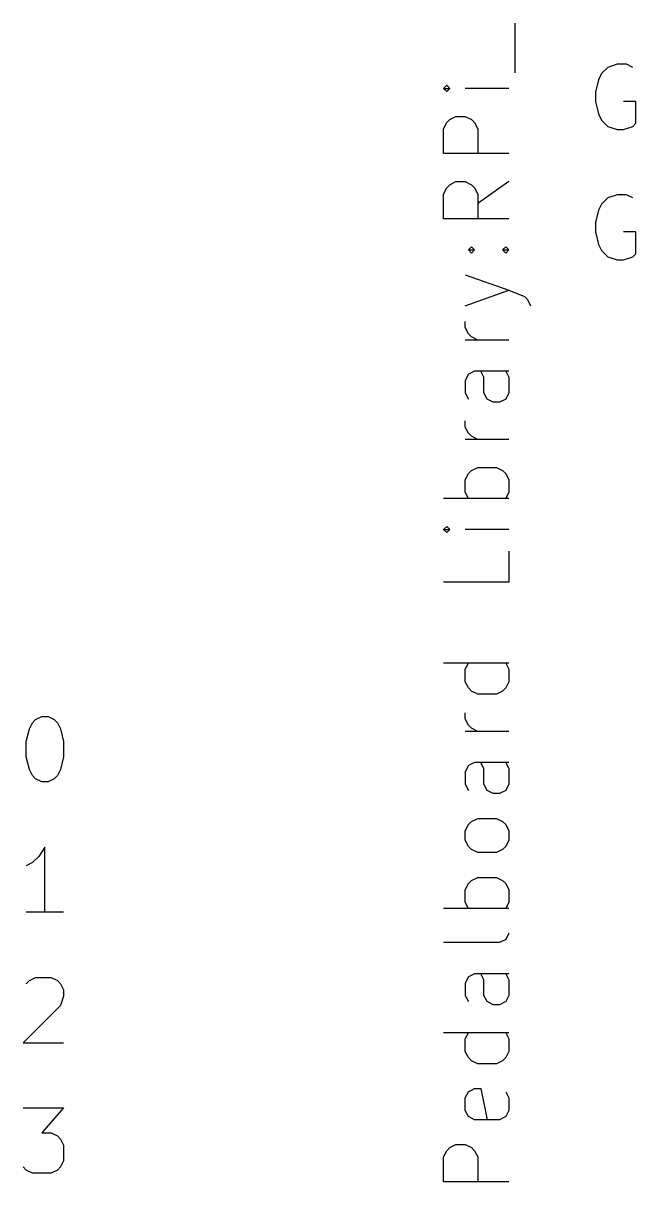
# Model space of a CAD drawing. Extents: x 0.4 to 11.3, y -7.9 to -0.4.
# Drawn here: x 5.251 to 5.72, y -3.18 to -2.292 of the extents above; entities that cross this region are included whole.
import ezdxf

# ---------------------------------------------------------------- set-up
doc = ezdxf.new("R2010")
doc.units = 0
doc.header["$MEASUREMENT"] = 0
doc.layers.add('CYAN2', color=4, linetype='CONTINUOUS')
doc.layers.add('MAGENTA2', color=6, linetype='CONTINUOUS')

msp = doc.modelspace()

# ---------------------------------------------------------------- linework, layer by layer
at = {"layer": 'CYAN2', "linetype": 'CONTINUOUS'}
for p, q in [((5.69905, -2.32551), (5.69428, -2.33028)), ((5.69905, -2.32551), (5.69428, -2.33028)), ((5.70619, -2.32313), (5.69905, -2.32551)), ((5.70619, -2.32313), (5.69905, -2.32551)), ((5.71333, -2.32313), (5.70619, -2.32313)), ((5.71333, -2.32313), (5.70619, -2.32313)), ((5.71809, -2.32551), (5.71333, -2.32313)), ((5.71809, -2.32551), (5.71333, -2.32313)), ((5.6919, -2.33504), (5.68952, -2.34456)), ((5.6919, -2.33504), (5.68952, -2.34456)), ((5.69428, -2.33028), (5.6919, -2.33504)), ((5.69428, -2.33028), (5.6919, -2.33504)), ((5.68952, -2.34456), (5.68952, -2.3517)), ((5.68952, -2.34456), (5.68952, -2.3517)), ((5.68952, -2.3517), (5.6919, -2.36122)), ((5.68952, -2.3517), (5.6919, -2.36122)), ((5.72047, -2.3517), (5.71095, -2.3517)), ((5.72047, -2.3517), (5.71095, -2.3517)), ((5.72047, -2.36837), (5.72047, -2.3517)), ((5.72047, -2.36837), (5.72047, -2.3517)), ((5.6919, -2.36122), (5.69428, -2.36599)), ((5.6919, -2.36122), (5.69428, -2.36599)), ((5.69428, -2.36599), (5.69905, -2.37075)), ((5.69428, -2.36599), (5.69905, -2.37075)), ((5.69905, -2.37075), (5.70619, -2.37313)), ((5.69905, -2.37075), (5.70619, -2.37313)), ((5.71095, -2.37313), (5.71809, -2.37075)), ((5.71095, -2.37313), (5.71809, -2.37075)), ((5.71809, -2.37075), (5.72047, -2.36837)), ((5.71809, -2.37075), (5.72047, -2.36837)), ((5.70619, -2.37313), (5.71095, -2.37313)), ((5.70619, -2.37313), (5.71095, -2.37313)), ((5.70619, -2.42313), (5.69905, -2.42551)), ((5.70619, -2.42313), (5.69905, -2.42551)), ((5.71333, -2.42313), (5.70619, -2.42313)), ((5.71333, -2.42313), (5.70619, -2.42313)), ((5.71809, -2.42551), (5.71333, -2.42313)), ((5.71809, -2.42551), (5.71333, -2.42313)), ((5.69428, -2.43028), (5.6919, -2.43504)), ((5.69428, -2.43028), (5.6919, -2.43504)), ((5.69905, -2.42551), (5.69428, -2.43028)), ((5.69905, -2.42551), (5.69428, -2.43028)), ((5.6919, -2.43504), (5.68952, -2.44456)), ((5.6919, -2.43504), (5.68952, -2.44456)), ((5.68952, -2.44456), (5.68952, -2.4517)), ((5.68952, -2.44456), (5.68952, -2.4517)), ((5.68952, -2.4517), (5.6919, -2.46122)), ((5.68952, -2.4517), (5.6919, -2.46122)), ((5.72047, -2.4517), (5.71095, -2.4517)), ((5.72047, -2.4517), (5.71095, -2.4517)), ((5.72047, -2.46837), (5.72047, -2.4517)), ((5.72047, -2.46837), (5.72047, -2.4517)), ((5.6919, -2.46122), (5.69428, -2.46599)), ((5.6919, -2.46122), (5.69428, -2.46599)), ((5.69428, -2.46599), (5.69905, -2.47075)), ((5.69428, -2.46599), (5.69905, -2.47075)), ((5.71809, -2.47075), (5.72047, -2.46837)), ((5.71809, -2.47075), (5.72047, -2.46837)), ((5.69905, -2.47075), (5.70619, -2.47313)), ((5.69905, -2.47075), (5.70619, -2.47313)), ((5.70619, -2.47313), (5.71095, -2.47313)), ((5.70619, -2.47313), (5.71095, -2.47313)), ((5.71095, -2.47313), (5.71809, -2.47075)), ((5.71095, -2.47313), (5.71809, -2.47075)), ((5.26048, -2.82551), (5.26524, -2.82313)), ((5.26048, -2.82551), (5.26524, -2.82313)), ((5.26524, -2.82313), (5.27, -2.82313)), ((5.26524, -2.82313), (5.27, -2.82313)), ((5.27, -2.82313), (5.27476, -2.82551)), ((5.27, -2.82313), (5.27476, -2.82551)), ((5.25333, -2.84218), (5.25571, -2.83265)), ((5.25333, -2.84218), (5.25571, -2.83265)), ((5.25571, -2.83265), (5.25809, -2.82789)), ((5.25571, -2.83265), (5.25809, -2.82789)), ((5.25809, -2.82789), (5.26048, -2.82551)), ((5.25809, -2.82789), (5.26048, -2.82551)), ((5.27476, -2.82551), (5.27714, -2.82789)), ((5.27476, -2.82551), (5.27714, -2.82789)), ((5.27714, -2.82789), (5.27952, -2.83265)), ((5.27714, -2.82789), (5.27952, -2.83265)), ((5.27952, -2.83265), (5.28191, -2.84218)), ((5.27952, -2.83265), (5.28191, -2.84218)), ((5.25333, -2.85408), (5.25333, -2.84218)), ((5.25333, -2.85408), (5.25333, -2.84218)), ((5.28191, -2.84218), (5.28191, -2.85408)), ((5.28191, -2.84218), (5.28191, -2.85408)), ((5.25571, -2.86361), (5.25333, -2.85408)), ((5.25571, -2.86361), (5.25333, -2.85408)), ((5.28191, -2.85408), (5.27952, -2.86361)), ((5.28191, -2.85408), (5.27952, -2.86361)), ((5.25809, -2.86837), (5.25571, -2.86361)), ((5.25809, -2.86837), (5.25571, -2.86361)), ((5.26048, -2.87075), (5.25809, -2.86837)), ((5.26048, -2.87075), (5.25809, -2.86837)), ((5.27714, -2.86837), (5.27476, -2.87075)), ((5.27714, -2.86837), (5.27476, -2.87075)), ((5.27952, -2.86361), (5.27714, -2.86837)), ((5.27952, -2.86361), (5.27714, -2.86837)), ((5.26524, -2.87313), (5.26048, -2.87075)), ((5.26524, -2.87313), (5.26048, -2.87075)), ((5.27, -2.87313), (5.26524, -2.87313)), ((5.27, -2.87313), (5.26524, -2.87313)), ((5.27476, -2.87075), (5.27, -2.87313)), ((5.27476, -2.87075), (5.27, -2.87313)), ((5.26286, -2.93028), (5.25809, -2.93504)), ((5.26286, -2.93028), (5.25809, -2.93504)), ((5.26762, -2.92313), (5.26286, -2.93028)), ((5.26762, -2.92313), (5.26286, -2.93028)), ((5.26762, -2.97313), (5.26762, -2.92313)), ((5.26762, -2.97313), (5.26762, -2.92313)), ((5.25809, -2.93504), (5.25333, -2.93742)), ((5.25809, -2.93504), (5.25333, -2.93742)), ((5.28191, -2.97313), (5.25333, -2.97313)), ((5.28191, -2.97313), (5.25333, -2.97313)), ((5.25333, -3.02789), (5.25571, -3.02551)), ((5.25333, -3.02789), (5.25571, -3.02551)), ((5.25571, -3.02551), (5.26048, -3.02313)), ((5.25571, -3.02551), (5.26048, -3.02313)), ((5.26048, -3.02313), (5.27238, -3.02313)), ((5.26048, -3.02313), (5.27238, -3.02313)), ((5.27238, -3.02313), (5.27714, -3.02551)), ((5.27238, -3.02313), (5.27714, -3.02551)), ((5.27714, -3.02551), (5.27952, -3.02789)), ((5.27714, -3.02551), (5.27952, -3.02789)), ((5.27952, -3.02789), (5.28191, -3.03265)), ((5.27952, -3.02789), (5.28191, -3.03265)), ((5.28191, -3.03265), (5.28191, -3.03742)), ((5.28191, -3.03265), (5.28191, -3.03742)), ((5.27952, -3.04456), (5.25095, -3.07313)), ((5.27952, -3.04456), (5.25095, -3.07313)), ((5.28191, -3.03742), (5.27952, -3.04456)), ((5.28191, -3.03742), (5.27952, -3.04456)), ((5.25095, -3.07313), (5.28191, -3.07313)), ((5.25095, -3.07313), (5.28191, -3.07313)), ((5.25095, -3.12313), (5.28191, -3.12313)), ((5.25095, -3.12313), (5.28191, -3.12313)), ((5.28191, -3.12313), (5.26524, -3.14218)), ((5.28191, -3.12313), (5.26524, -3.14218)), ((5.26524, -3.14218), (5.27238, -3.14218)), ((5.26524, -3.14218), (5.27238, -3.14218)), ((5.27238, -3.14218), (5.27714, -3.14456)), ((5.27238, -3.14218), (5.27714, -3.14456)), ((5.27714, -3.14456), (5.27952, -3.14694)), ((5.27714, -3.14456), (5.27952, -3.14694)), ((5.27952, -3.14694), (5.28191, -3.1517)), ((5.27952, -3.14694), (5.28191, -3.1517)), ((5.28191, -3.1517), (5.28191, -3.16361)), ((5.28191, -3.1517), (5.28191, -3.16361)), ((5.25333, -3.17075), (5.25095, -3.16837)), ((5.25333, -3.17075), (5.25095, -3.16837)), ((5.27952, -3.16837), (5.27714, -3.17075)), ((5.27952, -3.16837), (5.27714, -3.17075)), ((5.28191, -3.16361), (5.27952, -3.16837)), ((5.28191, -3.16361), (5.27952, -3.16837)), ((5.25809, -3.17313), (5.25333, -3.17075)), ((5.25809, -3.17313), (5.25333, -3.17075)), ((5.27238, -3.17313), (5.25809, -3.17313)), ((5.27238, -3.17313), (5.25809, -3.17313)), ((5.27714, -3.17075), (5.27238, -3.17313)), ((5.27714, -3.17075), (5.27238, -3.17313))]:
    msp.add_line(p, q, dxfattribs=at)
at = {"layer": 'MAGENTA2', "linetype": 'CONTINUOUS'}
for p, q in [((5.62789, -2.32976), (5.62789, -2.29166)), ((5.62789, -2.32976), (5.62789, -2.29166)), ((5.57551, -2.33928), (5.57313, -2.34167)), ((5.57551, -2.33928), (5.57313, -2.34167)), ((5.57313, -2.34167), (5.57551, -2.34404)), ((5.57313, -2.34167), (5.57789, -2.34167)), ((5.57313, -2.34167), (5.57551, -2.34404)), ((5.57313, -2.34167), (5.57789, -2.34167)), ((5.57789, -2.34167), (5.57551, -2.33928)), ((5.57789, -2.34167), (5.57551, -2.33928)), ((5.57551, -2.34404), (5.57789, -2.34167)), ((5.57551, -2.34404), (5.57789, -2.34167)), ((5.62313, -2.34167), (5.5898, -2.34167)), ((5.62313, -2.34167), (5.5898, -2.34167)), ((5.57313, -2.37262), (5.57551, -2.36785)), ((5.57313, -2.37262), (5.57551, -2.36785)), ((5.57551, -2.36785), (5.57789, -2.36547)), ((5.57551, -2.36785), (5.57789, -2.36547)), ((5.57789, -2.36547), (5.58265, -2.36309)), ((5.57789, -2.36547), (5.58265, -2.36309)), ((5.58265, -2.36309), (5.5898, -2.36309)), ((5.58265, -2.36309), (5.5898, -2.36309)), ((5.5898, -2.36309), (5.59456, -2.36547)), ((5.5898, -2.36309), (5.59456, -2.36547)), ((5.59456, -2.36547), (5.59694, -2.36785)), ((5.59456, -2.36547), (5.59694, -2.36785)), ((5.59694, -2.36785), (5.59932, -2.37262)), ((5.59694, -2.36785), (5.59932, -2.37262)), ((5.57313, -2.39167), (5.57313, -2.37262)), ((5.57313, -2.39167), (5.57313, -2.37262)), ((5.59932, -2.37262), (5.59932, -2.39167)), ((5.59932, -2.37262), (5.59932, -2.39167)), ((5.62313, -2.39167), (5.57313, -2.39167)), ((5.62313, -2.39167), (5.57313, -2.39167)), ((5.57551, -2.41785), (5.57789, -2.41547)), ((5.57551, -2.41785), (5.57789, -2.41547)), ((5.57789, -2.41547), (5.58265, -2.41309)), ((5.57789, -2.41547), (5.58265, -2.41309)), ((5.58265, -2.41309), (5.5898, -2.41309)), ((5.58265, -2.41309), (5.5898, -2.41309)), ((5.5898, -2.41309), (5.59456, -2.41547)), ((5.5898, -2.41309), (5.59456, -2.41547)), ((5.59456, -2.41547), (5.59694, -2.41785)), ((5.59456, -2.41547), (5.59694, -2.41785)), ((5.62313, -2.41309), (5.59932, -2.42976)), ((5.62313, -2.41309), (5.59932, -2.42976)), ((5.57313, -2.42262), (5.57551, -2.41785)), ((5.57313, -2.42262), (5.57551, -2.41785)), ((5.57313, -2.44167), (5.57313, -2.42262)), ((5.57313, -2.44167), (5.57313, -2.42262)), ((5.59694, -2.41785), (5.59932, -2.42262)), ((5.59694, -2.41785), (5.59932, -2.42262)), ((5.59932, -2.42262), (5.59932, -2.44167)), ((5.59932, -2.42262), (5.59932, -2.44167)), ((5.62313, -2.44167), (5.57313, -2.44167)), ((5.62313, -2.44167), (5.57313, -2.44167)), ((5.59218, -2.46548), (5.59456, -2.46309)), ((5.59218, -2.46548), (5.59456, -2.46309)), ((5.59456, -2.46785), (5.59218, -2.46548)), ((5.59218, -2.46548), (5.59694, -2.46548)), ((5.59456, -2.46785), (5.59218, -2.46548)), ((5.59218, -2.46548), (5.59694, -2.46548)), ((5.59456, -2.46309), (5.59694, -2.46548)), ((5.59456, -2.46309), (5.59694, -2.46548)), ((5.59694, -2.46548), (5.59456, -2.46785)), ((5.59694, -2.46548), (5.59456, -2.46785)), ((5.61837, -2.46548), (5.62075, -2.46309)), ((5.61837, -2.46548), (5.62075, -2.46309)), ((5.62075, -2.46785), (5.61837, -2.46548)), ((5.61837, -2.46548), (5.62313, -2.46548)), ((5.62075, -2.46785), (5.61837, -2.46548)), ((5.61837, -2.46548), (5.62313, -2.46548)), ((5.62075, -2.46309), (5.62313, -2.46548)), ((5.62075, -2.46309), (5.62313, -2.46548)), ((5.62313, -2.46548), (5.62075, -2.46785)), ((5.62313, -2.46548), (5.62075, -2.46785)), ((5.5898, -2.48452), (5.62313, -2.49643)), ((5.5898, -2.48452), (5.62313, -2.49643)), ((5.5898, -2.50833), (5.62313, -2.49643)), ((5.5898, -2.50833), (5.62313, -2.49643)), ((5.62313, -2.49643), (5.63504, -2.50119)), ((5.62313, -2.49643), (5.63504, -2.50119)), ((5.63504, -2.50119), (5.63742, -2.50357)), ((5.63504, -2.50119), (5.63742, -2.50357)), ((5.63742, -2.50357), (5.6398, -2.50833)), ((5.63742, -2.50357), (5.6398, -2.50833)), ((5.5898, -2.525), (5.5898, -2.52024)), ((5.5898, -2.525), (5.5898, -2.52024)), ((5.59218, -2.52976), (5.5898, -2.525)), ((5.59218, -2.52976), (5.5898, -2.525)), ((5.59456, -2.53214), (5.59218, -2.52976)), ((5.59456, -2.53214), (5.59218, -2.52976)), ((5.62313, -2.53452), (5.5898, -2.53452)), ((5.62313, -2.53452), (5.5898, -2.53452)), ((5.59932, -2.53452), (5.59456, -2.53214)), ((5.59932, -2.53452), (5.59456, -2.53214)), ((5.59218, -2.56071), (5.5898, -2.56547)), ((5.59218, -2.56071), (5.5898, -2.56547)), ((5.5898, -2.56547), (5.5898, -2.575)), ((5.5898, -2.56547), (5.5898, -2.575)), ((5.59694, -2.55833), (5.59218, -2.56071)), ((5.59694, -2.55833), (5.59218, -2.56071)), ((5.62313, -2.55833), (5.59694, -2.55833)), ((5.62313, -2.55833), (5.59694, -2.55833)), ((5.60408, -2.56309), (5.6017, -2.55833)), ((5.60408, -2.56309), (5.6017, -2.55833)), ((5.60408, -2.575), (5.60408, -2.56309)), ((5.60408, -2.575), (5.60408, -2.56309)), ((5.62075, -2.55833), (5.62313, -2.56309)), ((5.62075, -2.55833), (5.62313, -2.56309)), ((5.62313, -2.56309), (5.62313, -2.575)), ((5.62313, -2.56309), (5.62313, -2.575)), ((5.5898, -2.575), (5.59218, -2.57976)), ((5.5898, -2.575), (5.59218, -2.57976)), ((5.60646, -2.57976), (5.60408, -2.575)), ((5.60646, -2.57976), (5.60408, -2.575)), ((5.62313, -2.575), (5.62075, -2.57976)), ((5.62313, -2.575), (5.62075, -2.57976)), ((5.61122, -2.58214), (5.60646, -2.57976)), ((5.61122, -2.58214), (5.60646, -2.57976)), ((5.61599, -2.58214), (5.61122, -2.58214)), ((5.61599, -2.58214), (5.61122, -2.58214)), ((5.62075, -2.57976), (5.61599, -2.58214)), ((5.62075, -2.57976), (5.61599, -2.58214)), ((5.5898, -2.60119), (5.5898, -2.59643)), ((5.5898, -2.60119), (5.5898, -2.59643)), ((5.59218, -2.60595), (5.5898, -2.60119)), ((5.59218, -2.60595), (5.5898, -2.60119)), ((5.62313, -2.61071), (5.5898, -2.61071)), ((5.62313, -2.61071), (5.5898, -2.61071)), ((5.59456, -2.60833), (5.59218, -2.60595)), ((5.59456, -2.60833), (5.59218, -2.60595)), ((5.59932, -2.61071), (5.59456, -2.60833)), ((5.59932, -2.61071), (5.59456, -2.60833)), ((5.5898, -2.64166), (5.59218, -2.6369)), ((5.5898, -2.64166), (5.59218, -2.6369)), ((5.59218, -2.6369), (5.59456, -2.63452)), ((5.59218, -2.6369), (5.59456, -2.63452)), ((5.59456, -2.63452), (5.59932, -2.63214)), ((5.59456, -2.63452), (5.59932, -2.63214)), ((5.59932, -2.63214), (5.61361, -2.63214)), ((5.59932, -2.63214), (5.61361, -2.63214)), ((5.61361, -2.63214), (5.61837, -2.63452)), ((5.61361, -2.63214), (5.61837, -2.63452)), ((5.61837, -2.63452), (5.62075, -2.6369)), ((5.61837, -2.63452), (5.62075, -2.6369)), ((5.62075, -2.6369), (5.62313, -2.64166)), ((5.62075, -2.6369), (5.62313, -2.64166)), ((5.5898, -2.65119), (5.5898, -2.64166)), ((5.5898, -2.65119), (5.5898, -2.64166)), ((5.62313, -2.64166), (5.62313, -2.65119)), ((5.62313, -2.64166), (5.62313, -2.65119)), ((5.59218, -2.65595), (5.5898, -2.65119)), ((5.59218, -2.65595), (5.5898, -2.65119)), ((5.62313, -2.65119), (5.62075, -2.65595)), ((5.62313, -2.65119), (5.62075, -2.65595)), ((5.62313, -2.65595), (5.57313, -2.65595)), ((5.62313, -2.65595), (5.57313, -2.65595)), ((5.57551, -2.67738), (5.57313, -2.67976)), ((5.57551, -2.67738), (5.57313, -2.67976)), ((5.57313, -2.67976), (5.57551, -2.68214)), ((5.57313, -2.67976), (5.57789, -2.67976)), ((5.57313, -2.67976), (5.57551, -2.68214)), ((5.57313, -2.67976), (5.57789, -2.67976)), ((5.57789, -2.67976), (5.57551, -2.67738)), ((5.57789, -2.67976), (5.57551, -2.67738)), ((5.57551, -2.68214), (5.57789, -2.67976)), ((5.57551, -2.68214), (5.57789, -2.67976)), ((5.62313, -2.67976), (5.5898, -2.67976)), ((5.62313, -2.67976), (5.5898, -2.67976)), ((5.62313, -2.69643), (5.62313, -2.72024)), ((5.62313, -2.69643), (5.62313, -2.72024)), ((5.62313, -2.72024), (5.57313, -2.72024)), ((5.62313, -2.72024), (5.57313, -2.72024)), ((5.62313, -2.78214), (5.57313, -2.78214)), ((5.62313, -2.78214), (5.57313, -2.78214)), ((5.5898, -2.7869), (5.59218, -2.78214)), ((5.5898, -2.7869), (5.59218, -2.78214)), ((5.5898, -2.79642), (5.5898, -2.7869)), ((5.5898, -2.79642), (5.5898, -2.7869)), ((5.62075, -2.78214), (5.62313, -2.7869)), ((5.62075, -2.78214), (5.62313, -2.7869)), ((5.62313, -2.7869), (5.62313, -2.79642)), ((5.62313, -2.7869), (5.62313, -2.79642)), ((5.59218, -2.80119), (5.5898, -2.79642)), ((5.59218, -2.80119), (5.5898, -2.79642)), ((5.62313, -2.79642), (5.62075, -2.80119)), ((5.62313, -2.79642), (5.62075, -2.80119)), ((5.59456, -2.80357), (5.59218, -2.80119)), ((5.59456, -2.80357), (5.59218, -2.80119)), ((5.59932, -2.80594), (5.59456, -2.80357)), ((5.59932, -2.80594), (5.59456, -2.80357)), ((5.61361, -2.80594), (5.59932, -2.80594)), ((5.61361, -2.80594), (5.59932, -2.80594)), ((5.61837, -2.80357), (5.61361, -2.80594)), ((5.61837, -2.80357), (5.61361, -2.80594)), ((5.62075, -2.80119), (5.61837, -2.80357)), ((5.62075, -2.80119), (5.61837, -2.80357)), ((5.5898, -2.825), (5.5898, -2.82023)), ((5.5898, -2.825), (5.5898, -2.82023)), ((5.59218, -2.82976), (5.5898, -2.825)), ((5.59218, -2.82976), (5.5898, -2.825)), ((5.59456, -2.83214), (5.59218, -2.82976)), ((5.59456, -2.83214), (5.59218, -2.82976)), ((5.59932, -2.83452), (5.59456, -2.83214)), ((5.59932, -2.83452), (5.59456, -2.83214)), ((5.62313, -2.83452), (5.5898, -2.83452)), ((5.62313, -2.83452), (5.5898, -2.83452)), ((5.59694, -2.85833), (5.59218, -2.86071)), ((5.59694, -2.85833), (5.59218, -2.86071)), ((5.62313, -2.85833), (5.59694, -2.85833)), ((5.62313, -2.85833), (5.59694, -2.85833)), ((5.60408, -2.86309), (5.6017, -2.85833)), ((5.60408, -2.86309), (5.6017, -2.85833)), ((5.62075, -2.85833), (5.62313, -2.86309)), ((5.62075, -2.85833), (5.62313, -2.86309)), ((5.59218, -2.86071), (5.5898, -2.86547)), ((5.59218, -2.86071), (5.5898, -2.86547)), ((5.5898, -2.86547), (5.5898, -2.87499)), ((5.5898, -2.86547), (5.5898, -2.87499)), ((5.60408, -2.87499), (5.60408, -2.86309)), ((5.60408, -2.87499), (5.60408, -2.86309)), ((5.62313, -2.86309), (5.62313, -2.87499)), ((5.62313, -2.86309), (5.62313, -2.87499)), ((5.5898, -2.87499), (5.59218, -2.87976)), ((5.5898, -2.87499), (5.59218, -2.87976)), ((5.60646, -2.87976), (5.60408, -2.87499)), ((5.60646, -2.87976), (5.60408, -2.87499)), ((5.62313, -2.87499), (5.62075, -2.87976)), ((5.62313, -2.87499), (5.62075, -2.87976)), ((5.61122, -2.88213), (5.60646, -2.87976)), ((5.61122, -2.88213), (5.60646, -2.87976)), ((5.61599, -2.88213), (5.61122, -2.88213)), ((5.61599, -2.88213), (5.61122, -2.88213)), ((5.62075, -2.87976), (5.61599, -2.88213)), ((5.62075, -2.87976), (5.61599, -2.88213)), ((5.59218, -2.90594), (5.59456, -2.90356)), ((5.59218, -2.90594), (5.59456, -2.90356)), ((5.59456, -2.90356), (5.59932, -2.90118)), ((5.59456, -2.90356), (5.59932, -2.90118)), ((5.59932, -2.90118), (5.61361, -2.90118)), ((5.59932, -2.90118), (5.61361, -2.90118)), ((5.61361, -2.90118), (5.61837, -2.90356)), ((5.61361, -2.90118), (5.61837, -2.90356)), ((5.61837, -2.90356), (5.62075, -2.90594)), ((5.61837, -2.90356), (5.62075, -2.90594)), ((5.5898, -2.9107), (5.59218, -2.90594)), ((5.5898, -2.9107), (5.59218, -2.90594)), ((5.5898, -2.91785), (5.5898, -2.9107)), ((5.5898, -2.91785), (5.5898, -2.9107)), ((5.62075, -2.90594), (5.62313, -2.9107)), ((5.62075, -2.90594), (5.62313, -2.9107)), ((5.62313, -2.9107), (5.62313, -2.91785)), ((5.62313, -2.9107), (5.62313, -2.91785)), ((5.59218, -2.92261), (5.5898, -2.91785)), ((5.59218, -2.92261), (5.5898, -2.91785)), ((5.62313, -2.91785), (5.62075, -2.92261)), ((5.62313, -2.91785), (5.62075, -2.92261)), ((5.59456, -2.92499), (5.59218, -2.92261)), ((5.59456, -2.92499), (5.59218, -2.92261)), ((5.59932, -2.92737), (5.59456, -2.92499)), ((5.59932, -2.92737), (5.59456, -2.92499)), ((5.61361, -2.92737), (5.59932, -2.92737)), ((5.61361, -2.92737), (5.59932, -2.92737)), ((5.61837, -2.92499), (5.61361, -2.92737)), ((5.61837, -2.92499), (5.61361, -2.92737)), ((5.62075, -2.92261), (5.61837, -2.92499)), ((5.62075, -2.92261), (5.61837, -2.92499)), ((5.59456, -2.9488), (5.59932, -2.94642)), ((5.59456, -2.9488), (5.59932, -2.94642)), ((5.59932, -2.94642), (5.61361, -2.94642)), ((5.59932, -2.94642), (5.61361, -2.94642)), ((5.61361, -2.94642), (5.61837, -2.9488)), ((5.61361, -2.94642), (5.61837, -2.9488)), ((5.5898, -2.95594), (5.59218, -2.95118)), ((5.5898, -2.95594), (5.59218, -2.95118)), ((5.5898, -2.96546), (5.5898, -2.95594)), ((5.5898, -2.96546), (5.5898, -2.95594)), ((5.59218, -2.95118), (5.59456, -2.9488)), ((5.59218, -2.95118), (5.59456, -2.9488)), ((5.61837, -2.9488), (5.62075, -2.95118)), ((5.61837, -2.9488), (5.62075, -2.95118)), ((5.62075, -2.95118), (5.62313, -2.95594)), ((5.62075, -2.95118), (5.62313, -2.95594)), ((5.62313, -2.95594), (5.62313, -2.96546)), ((5.62313, -2.95594), (5.62313, -2.96546)), ((5.59218, -2.97023), (5.5898, -2.96546)), ((5.59218, -2.97023), (5.5898, -2.96546)), ((5.62313, -2.96546), (5.62075, -2.97023)), ((5.62313, -2.96546), (5.62075, -2.97023)), ((5.62313, -2.97023), (5.57313, -2.97023)), ((5.62313, -2.97023), (5.57313, -2.97023)), ((5.62313, -2.98927), (5.62075, -2.99404)), ((5.62313, -2.98927), (5.62075, -2.99404)), ((5.61599, -2.99642), (5.57313, -2.99642)), ((5.61599, -2.99642), (5.57313, -2.99642)), ((5.62075, -2.99404), (5.61599, -2.99642)), ((5.62075, -2.99404), (5.61599, -2.99642)), ((5.59218, -3.02261), (5.5898, -3.02737)), ((5.59218, -3.02261), (5.5898, -3.02737)), ((5.5898, -3.02737), (5.5898, -3.03689)), ((5.5898, -3.02737), (5.5898, -3.03689)), ((5.59694, -3.02022), (5.59218, -3.02261)), ((5.59694, -3.02022), (5.59218, -3.02261)), ((5.62313, -3.02022), (5.59694, -3.02022)), ((5.62313, -3.02022), (5.59694, -3.02022)), ((5.60408, -3.02498), (5.6017, -3.02022)), ((5.60408, -3.02498), (5.6017, -3.02022)), ((5.60408, -3.03689), (5.60408, -3.02498)), ((5.60408, -3.03689), (5.60408, -3.02498)), ((5.62075, -3.02022), (5.62313, -3.02498)), ((5.62075, -3.02022), (5.62313, -3.02498)), ((5.62313, -3.02498), (5.62313, -3.03689)), ((5.62313, -3.02498), (5.62313, -3.03689)), ((5.5898, -3.03689), (5.59218, -3.04165)), ((5.5898, -3.03689), (5.59218, -3.04165)), ((5.60646, -3.04165), (5.60408, -3.03689)), ((5.60646, -3.04165), (5.60408, -3.03689)), ((5.62313, -3.03689), (5.62075, -3.04165)), ((5.62313, -3.03689), (5.62075, -3.04165)), ((5.61122, -3.04403), (5.60646, -3.04165)), ((5.61122, -3.04403), (5.60646, -3.04165)), ((5.61599, -3.04403), (5.61122, -3.04403)), ((5.61599, -3.04403), (5.61122, -3.04403)), ((5.62075, -3.04165), (5.61599, -3.04403)), ((5.62075, -3.04165), (5.61599, -3.04403)), ((5.62313, -3.06546), (5.57313, -3.06546)), ((5.62313, -3.06546), (5.57313, -3.06546)), ((5.5898, -3.07022), (5.59218, -3.06546)), ((5.5898, -3.07022), (5.59218, -3.06546)), ((5.5898, -3.07974), (5.5898, -3.07022)), ((5.5898, -3.07974), (5.5898, -3.07022)), ((5.62075, -3.06546), (5.62313, -3.07022)), ((5.62075, -3.06546), (5.62313, -3.07022)), ((5.62313, -3.07022), (5.62313, -3.07974)), ((5.62313, -3.07022), (5.62313, -3.07974)), ((5.59218, -3.08451), (5.5898, -3.07974)), ((5.59218, -3.08451), (5.5898, -3.07974)), ((5.62313, -3.07974), (5.62075, -3.08451)), ((5.62313, -3.07974), (5.62075, -3.08451)), ((5.59456, -3.08689), (5.59218, -3.08451)), ((5.59456, -3.08689), (5.59218, -3.08451)), ((5.59932, -3.08927), (5.59456, -3.08689)), ((5.59932, -3.08927), (5.59456, -3.08689)), ((5.61361, -3.08927), (5.59932, -3.08927)), ((5.61361, -3.08927), (5.59932, -3.08927)), ((5.61837, -3.08689), (5.61361, -3.08927)), ((5.61837, -3.08689), (5.61361, -3.08927)), ((5.62075, -3.08451), (5.61837, -3.08689)), ((5.62075, -3.08451), (5.61837, -3.08689)), ((5.5898, -3.11546), (5.59218, -3.1107)), ((5.5898, -3.11546), (5.59218, -3.1107)), ((5.5898, -3.12498), (5.5898, -3.11546)), ((5.5898, -3.12498), (5.5898, -3.11546)), ((5.59218, -3.1107), (5.59694, -3.10832)), ((5.59218, -3.1107), (5.59694, -3.10832)), ((5.59694, -3.10832), (5.6017, -3.10832)), ((5.59694, -3.10832), (5.6017, -3.10832)), ((5.6017, -3.10832), (5.60646, -3.13213)), ((5.6017, -3.10832), (5.60646, -3.13213)), ((5.62075, -3.1107), (5.62313, -3.11546)), ((5.62075, -3.1107), (5.62313, -3.11546)), ((5.62313, -3.11546), (5.62313, -3.12498)), ((5.62313, -3.11546), (5.62313, -3.12498)), ((5.59218, -3.12975), (5.5898, -3.12498)), ((5.59218, -3.12975), (5.5898, -3.12498)), ((5.62313, -3.12498), (5.62075, -3.12975)), ((5.62313, -3.12498), (5.62075, -3.12975)), ((5.59694, -3.13213), (5.59218, -3.12975)), ((5.59694, -3.13213), (5.59218, -3.12975)), ((5.61599, -3.13213), (5.59694, -3.13213)), ((5.61599, -3.13213), (5.59694, -3.13213)), ((5.62075, -3.12975), (5.61599, -3.13213)), ((5.62075, -3.12975), (5.61599, -3.13213)), ((5.57789, -3.15356), (5.58265, -3.15118)), ((5.57789, -3.15356), (5.58265, -3.15118)), ((5.58265, -3.15118), (5.5898, -3.15118)), ((5.58265, -3.15118), (5.5898, -3.15118)), ((5.5898, -3.15118), (5.59456, -3.15356)), ((5.5898, -3.15118), (5.59456, -3.15356)), ((5.57313, -3.1607), (5.57551, -3.15594)), ((5.57313, -3.1607), (5.57551, -3.15594)), ((5.57313, -3.17975), (5.57313, -3.1607)), ((5.57313, -3.17975), (5.57313, -3.1607)), ((5.57551, -3.15594), (5.57789, -3.15356)), ((5.57551, -3.15594), (5.57789, -3.15356)), ((5.59456, -3.15356), (5.59694, -3.15594)), ((5.59456, -3.15356), (5.59694, -3.15594)), ((5.59694, -3.15594), (5.59932, -3.1607)), ((5.59694, -3.15594), (5.59932, -3.1607)), ((5.59932, -3.1607), (5.59932, -3.17975)), ((5.59932, -3.1607), (5.59932, -3.17975)), ((5.62313, -3.17975), (5.57313, -3.17975)), ((5.62313, -3.17975), (5.57313, -3.17975))]:
    msp.add_line(p, q, dxfattribs=at)

doc.saveas('drawing.dxf')
